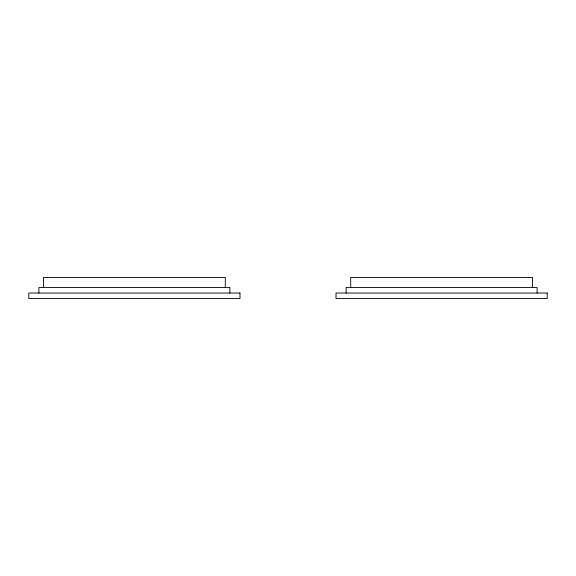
<?xml version="1.0" encoding="UTF-8"?>
<svg xmlns="http://www.w3.org/2000/svg" width="576" height="576" viewBox="0 0 576 576"><rect width="100%" height="100%" fill="white"/><g stroke="black" fill="none" stroke-linecap="round" stroke-linejoin="round"><path stroke-width="0.86" d="M537.098 293.047L537.098 287.539L346.118 287.539L346.118 293.047M532.512 287.539L532.512 277.438L350.712 277.438L350.712 287.539M229.882 293.047L229.882 287.539L38.902 287.539L38.902 293.047M225.288 287.539L225.288 277.438L43.488 277.438L43.488 287.539M239.976 293.047L28.8 293.047L28.8 298.562L239.976 298.562L239.976 293.047M547.2 293.047L336.024 293.047L336.024 298.562L547.2 298.562L547.2 293.047"/></g></svg>
